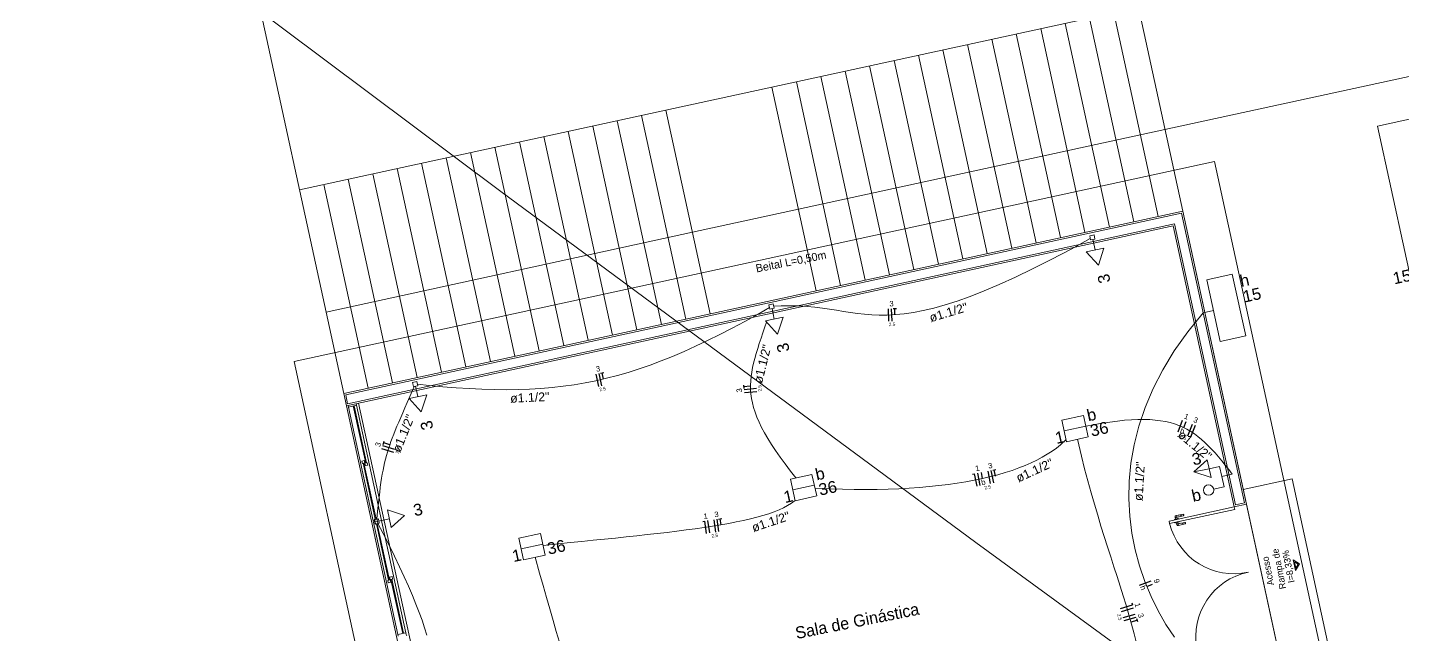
# Model space of a CAD drawing. Header units: millimetres. Extents: x -395 to 1008, y 9 to 692.
# Drawn here: x -55.4 to -38.91, y 53.42 to 60.7 of the extents above; entities that cross this region are included whole.
import ezdxf

# ---------------------------------------------------------------- set-up
doc = ezdxf.new("R2010")
doc.units = ezdxf.units.MM
doc.header["$LTSCALE"] = 0.1
doc.header["$MEASUREMENT"] = 0
for name, color, linetype, lineweight in [('.10 ultra fina', 240, 'Continuous', 5), ('.15', 150, 'Continuous', 15), ('.20', 130, 'Continuous', 5), ('.25', 70, 'Continuous', 5), ('.30', 50, 'Continuous', 5), ('.40 Interno parede', 27, 'Continuous', 5)]:
    doc.layers.add(name, color=color, linetype=linetype, lineweight=lineweight)
doc.styles.add('Arial', font='arial.ttf')
doc.styles.add('MicrosoftHimalaya', font='himalaya.ttf')

# ---------------------------------------------------------------- blocks, each defined once
blk = doc.blocks.new('eeetet')
at = {"layer": '.10 ultra fina', "color": 240, "lineweight": 5}
for p, q in [((637.872, 133.497), (641.378, 117.375)), ((661.996, 121.859), (651.442, 119.564)), ((661.613, 121.264), (653.991, 119.606)), ((651.123, 121.03), (646.727, 120.074)), ((651.361, 118.523), (650.83, 120.966)), ((651.655, 118.587), (651.123, 121.03)), ((650.482, 118.332), (649.951, 120.775)), ((650.775, 118.395), (650.244, 120.838)), ((651.068, 118.459), (650.537, 120.902)), ((649.603, 118.141), (649.072, 120.584)), ((649.896, 118.204), (649.365, 120.647)), ((650.189, 118.268), (649.658, 120.711)), ((649.017, 118.013), (648.486, 120.456)), ((649.31, 118.077), (648.779, 120.52)), ((648.137, 117.822), (647.606, 120.265)), ((648.43, 117.886), (647.899, 120.329)), ((648.724, 117.949), (648.192, 120.392)), ((647.551, 117.694), (647.02, 120.137)), ((647.844, 117.758), (647.313, 120.201)), ((646.727, 120.074), (645.456, 119.797)), ((647.258, 117.631), (646.727, 120.074)), ((645.456, 119.797), (641.059, 118.841)), ((645.988, 117.354), (645.456, 119.797)), ((645.108, 117.163), (644.577, 119.606)), ((645.401, 117.227), (644.87, 119.67)), ((645.694, 117.291), (645.163, 119.734)), ((653.991, 119.606), (657.911, 101.578)), ((644.522, 117.036), (643.991, 119.479)), ((644.815, 117.099), (644.284, 119.542)), ((651.442, 119.564), (647.045, 118.608)), ((643.642, 116.845), (643.111, 119.287)), ((643.935, 116.908), (643.404, 119.351)), ((644.229, 116.972), (643.697, 119.415)), ((640.995, 116.781), (652.037, 119.182)), ((642.763, 116.653), (642.232, 119.096)), ((643.056, 116.717), (642.525, 119.16)), ((643.349, 116.781), (642.818, 119.224)), ((652.037, 119.182), (655.957, 101.153)), ((642.177, 116.526), (641.645, 118.969)), ((642.47, 116.59), (641.939, 119.032)), ((641.883, 116.462), (641.352, 118.905)), ((647.045, 118.608), (645.775, 118.332)), ((651.655, 118.587), (641.59, 116.398)), ((651.655, 118.587), (641.59, 116.398)), ((651.639, 118.563), (641.614, 116.383)), ((641.637, 116.276), (651.555, 118.432)), ((651.555, 118.432), (652.288, 115.061)), ((652.396, 115.085), (651.639, 118.563)), ((655.362, 101.536), (651.655, 118.587)), ((652.419, 115.069), (651.655, 118.587)), ((645.775, 118.332), (641.378, 117.375)), ((641.622, 116.252), (651.54, 118.408)), ((651.54, 118.408), (652.273, 115.038)), ((641.59, 116.398), (641.378, 117.375)), ((644.916, 98.752), (640.995, 116.781)), ((641.59, 116.398), (645.298, 99.347)), ((641.59, 116.398), (641.622, 116.252)), ((641.614, 116.383), (641.637, 116.276)), ((641.622, 116.252), (642.224, 113.484)), ((641.646, 116.236), (641.642, 116.256)), ((641.646, 116.236), (641.744, 116.258)), ((641.646, 116.236), (642.239, 113.508)), ((641.854, 115.563), (641.705, 116.249)), ((641.864, 115.565), (641.714, 116.251)), ((641.744, 116.258), (641.739, 116.277)), ((642.337, 113.529), (641.744, 116.258)), ((642.371, 113.516), (641.769, 116.284)), ((641.807, 115.588), (641.837, 115.594)), ((641.814, 115.559), (641.807, 115.588)), ((641.843, 115.565), (641.814, 115.559)), ((641.824, 115.561), (641.969, 114.891)), ((641.833, 115.563), (641.979, 114.894)), ((641.837, 115.594), (641.843, 115.565)), ((641.873, 115.567), (641.844, 115.561)), ((641.844, 115.561), (641.85, 115.532)), ((641.85, 115.532), (641.88, 115.538)), ((641.88, 115.538), (641.873, 115.567)), ((652.967, 115.374), (652.381, 115.247)), ((652.967, 115.374), (653.392, 113.42)), ((651.491, 114.868), (652.273, 115.038)), ((652.279, 115.008), (651.497, 114.838)), ((652.273, 115.038), (652.419, 115.069)), ((652.273, 115.038), (652.279, 115.008)), ((652.288, 115.061), (652.396, 115.085)), ((652.419, 115.069), (652.767, 113.469)), ((641.989, 114.896), (641.959, 114.889)), ((641.959, 114.889), (641.966, 114.86)), ((641.966, 114.86), (641.995, 114.866)), ((641.966, 114.86), (641.995, 114.866)), ((641.972, 114.831), (641.966, 114.86)), ((642.001, 114.837), (641.972, 114.831)), ((642.129, 114.158), (641.982, 114.833)), ((641.995, 114.866), (641.989, 114.896)), ((642.138, 114.16), (641.992, 114.835)), ((641.995, 114.866), (642.001, 114.837)), ((651.497, 114.838), (651.491, 114.868)), ((651.604, 114.899), (651.555, 114.888)), ((651.556, 114.882), (651.555, 114.888)), ((651.562, 114.852), (651.564, 114.846)), ((651.613, 114.857), (651.564, 114.846)), ((651.585, 114.914), (651.565, 114.91)), ((651.565, 114.91), (651.569, 114.891)), ((651.582, 114.831), (651.578, 114.85)), ((651.659, 114.951), (651.581, 114.934)), ((651.61, 114.94), (651.581, 114.934)), ((651.581, 114.934), (651.585, 114.914)), ((651.602, 114.835), (651.582, 114.831)), ((651.663, 114.931), (651.585, 114.914)), ((651.614, 114.92), (651.585, 114.914)), ((651.585, 114.914), (651.589, 114.895)), ((651.602, 114.835), (651.598, 114.854)), ((651.68, 114.852), (651.602, 114.835)), ((651.631, 114.842), (651.602, 114.835)), ((651.606, 114.816), (651.602, 114.835)), ((651.605, 114.892), (651.604, 114.899)), ((651.684, 114.833), (651.606, 114.816)), ((651.636, 114.822), (651.606, 114.816)), ((651.611, 114.863), (651.613, 114.857)), ((651.629, 114.944), (651.634, 114.925)), ((651.634, 114.945), (651.639, 114.926)), ((651.655, 114.826), (651.651, 114.846)), ((651.66, 114.828), (651.656, 114.847)), ((651.659, 114.951), (651.663, 114.931)), ((651.684, 114.833), (651.68, 114.852)), ((653.006, 114.275), (652.978, 114.402)), ((652.978, 114.402), (653.056, 114.353)), ((652.994, 114.38), (653.041, 114.35)), ((653.011, 114.302), (652.994, 114.38)), ((653.056, 114.353), (653.006, 114.275)), ((653.041, 114.35), (653.011, 114.302)), ((642.148, 114.162), (642.119, 114.156)), ((642.119, 114.156), (642.125, 114.127)), ((642.141, 114.195), (642.17, 114.201)), ((642.147, 114.166), (642.141, 114.195)), ((642.177, 114.172), (642.147, 114.166)), ((642.154, 114.133), (642.148, 114.162)), ((642.157, 114.168), (642.298, 113.52)), ((642.167, 114.17), (642.308, 113.523)), ((642.17, 114.201), (642.177, 114.172)), ((642.125, 114.127), (642.154, 114.133)), ((642.239, 113.508), (642.337, 113.529)), ((642.239, 113.508), (642.244, 113.488)), ((642.337, 113.529), (642.341, 113.509)), ((642.346, 113.49), (642.341, 113.509)), ((642.973, 110.747), (642.371, 113.516))]:
    blk.add_line(p, q, dxfattribs=at)
for centre in [(651.573, 114.922), (651.594, 114.823)]:
    blk.add_circle(centre, 0.01, dxfattribs=at)
for centre, radius, start, end in [((652.269, 115.031), 0.795, 194.0497, 282.6747), ((651.661, 114.941), 0.00749, 282.2675, 102.2675), ((651.682, 114.843), 0.00749, 282.2675, 102.2675), ((652.606, 113.478), 0.795, 101.8603, 190.4854)]:
    blk.add_arc(centre, radius, start, end, dxfattribs=at)
at = {"layer": '.10 ultra fina', "color": 240, "lineweight": 5, "line_spacing_factor": 0.9, "style": 'MicrosoftHimalaya'}
for s, insert, char_height, width, attachment_point, rotation in [('Beital L=0,50m', (646.547, 117.832), 0.096, 1.10437, 7, 11.2657), ('Rampa de', (652.824, 114.549), 0.08, 0.60391, 9, 101.265), ('I=8,33%', (652.938, 114.526), 0.08, 0.52202, 9, 101.265), ('Acesso', (652.683, 114.449), 0.08, 0.43325, 9, 101.265), ('Sala de Ginástica', (647.024, 113.45), 0.144, 1.86016, 7, 11.2657)]:
    blk.add_mtext(s, dxfattribs=dict(at, insert=insert, char_height=char_height, width=width, attachment_point=attachment_point, rotation=rotation))

msp = doc.modelspace()

# ---------------------------------------------------------------- linework, layer by layer
at = {"layer": '.15', "color": 150, "lineweight": 15}
for p, q in [((-42.661, 58.204), (-42.609, 58.216)), ((-42.65, 58.153), (-42.661, 58.204)), ((-42.598, 58.164), (-42.65, 58.153)), ((-42.596, 58.033), (-42.624, 58.158)), ((-42.609, 58.216), (-42.598, 58.164)), ((-42.702, 58.01), (-42.491, 58.056)), ((-42.557, 57.85), (-42.702, 58.01)), ((-42.491, 58.056), (-42.557, 57.85)), ((-40.951, 57.742), (-41.255, 57.676)), ((-40.951, 57.742), (-40.79, 57.001)), ((-41.255, 57.676), (-41.094, 56.935)), ((-46.51, 57.376), (-46.458, 57.387)), ((-46.498, 57.324), (-46.51, 57.376)), ((-46.447, 57.335), (-46.498, 57.324)), ((-46.445, 57.204), (-46.472, 57.33)), ((-46.458, 57.387), (-46.447, 57.335)), ((-41.174, 57.305), (-41.3, 57.278)), ((-46.551, 57.181), (-46.339, 57.227)), ((-46.405, 57.021), (-46.551, 57.181)), ((-46.339, 57.227), (-46.405, 57.021)), ((-40.79, 57.001), (-41.094, 56.935)), ((-50.784, 56.444), (-50.732, 56.456)), ((-50.773, 56.393), (-50.784, 56.444)), ((-50.732, 56.456), (-50.721, 56.404)), ((-50.826, 56.25), (-50.614, 56.296)), ((-50.68, 56.09), (-50.826, 56.25)), ((-50.721, 56.404), (-50.773, 56.393)), ((-50.72, 56.273), (-50.747, 56.398)), ((-50.614, 56.296), (-50.68, 56.09)), ((-42.995, 55.992), (-42.736, 56.049)), ((-42.995, 55.992), (-42.938, 55.733)), ((-42.966, 55.863), (-42.707, 55.919)), ((-42.736, 56.049), (-42.679, 55.79)), ((-42.938, 55.733), (-42.679, 55.79)), ((-41.25, 55.515), (-41.41, 55.37)), ((-41.204, 55.304), (-41.25, 55.515)), ((-41.227, 55.409), (-41.102, 55.437)), ((-41.075, 55.314), (-41.102, 55.437)), ((-46.252, 55.284), (-45.993, 55.341)), ((-46.252, 55.284), (-46.195, 55.025)), ((-45.993, 55.341), (-45.936, 55.082)), ((-41.41, 55.37), (-41.227, 55.409)), ((-41.41, 55.37), (-41.204, 55.304)), ((-41.075, 55.314), (-40.95, 55.342)), ((-41.075, 55.314), (-41.049, 55.192)), ((-46.224, 55.155), (-45.965, 55.211)), ((-41.174, 55.165), (-41.049, 55.192)), ((-46.195, 55.025), (-45.936, 55.082)), ((-51.246, 54.796), (-51.194, 54.807)), ((-51.234, 54.744), (-51.246, 54.796)), ((-51.194, 54.807), (-51.183, 54.756)), ((-51.063, 54.809), (-51.188, 54.781)), ((-51.086, 54.914), (-50.88, 54.848)), ((-51.04, 54.703), (-51.086, 54.914)), ((-50.88, 54.848), (-51.04, 54.703)), ((-51.183, 54.756), (-51.234, 54.744)), ((-49.509, 54.576), (-49.25, 54.632)), ((-49.25, 54.632), (-49.193, 54.373)), ((-49.509, 54.576), (-49.452, 54.317)), ((-49.481, 54.447), (-49.222, 54.503)), ((-49.452, 54.317), (-49.193, 54.373))]:
    msp.add_line(p, q, dxfattribs=at)
msp.add_circle((-41.235, 55.152), 0.0625, dxfattribs=at)
at = {"layer": '.20', "color": 130, "lineweight": 20}
for points in [[(-90.162, 91.695), (-88.231, 89.862), (-86.119, 87.913), (-83.803, 85.832), (-81.257, 83.604), (-78.458, 81.216), (-75.381, 78.651), (-72.002, 75.895), (-68.297, 72.934), (-64.241, 69.752), (-59.81, 66.335), (-54.98, 62.668), (-49.726, 58.736), (-44.025, 54.524), (-37.852, 50.017), (-31.182, 45.201), (-23.992, 40.061)], [(-46.451, 57.357), (-46.361, 57.362), (-46.252, 57.363), (-46.148, 57.361), (-46.051, 57.355), (-45.957, 57.346), (-45.868, 57.335), (-45.781, 57.323), (-45.697, 57.309), (-45.613, 57.296), (-45.53, 57.283), (-45.447, 57.272), (-45.362, 57.262), (-45.275, 57.255), (-45.185, 57.252), (-45.091, 57.252), (-44.992, 57.257), (-44.887, 57.267), (-44.776, 57.283), (-44.658, 57.305), (-44.532, 57.335), (-44.396, 57.373), (-44.251, 57.42), (-44.095, 57.476), (-43.927, 57.542), (-43.747, 57.618), (-43.553, 57.706), (-43.346, 57.806), (-43.123, 57.918), (-42.884, 58.044), (-42.654, 58.171)], [(-46.502, 57.342), (-46.64, 57.263), (-46.797, 57.176), (-46.95, 57.094), (-47.099, 57.017), (-47.245, 56.945), (-47.388, 56.877), (-47.527, 56.814), (-47.665, 56.756), (-47.8, 56.701), (-47.933, 56.652), (-48.065, 56.606), (-48.196, 56.564), (-48.326, 56.527), (-48.456, 56.494), (-48.585, 56.464), (-48.715, 56.438), (-48.845, 56.416), (-48.977, 56.398), (-49.11, 56.383), (-49.244, 56.371), (-49.38, 56.363), (-49.519, 56.358), (-49.66, 56.356), (-49.804, 56.357), (-49.952, 56.362), (-50.103, 56.369), (-50.259, 56.379), (-50.419, 56.391), (-50.583, 56.406), (-50.725, 56.421)], [(-41.645, 53.388), (-41.746, 53.542), (-41.84, 53.706), (-41.924, 53.877), (-41.999, 54.056), (-42.062, 54.243), (-42.114, 54.435), (-42.154, 54.634), (-42.18, 54.838), (-42.191, 55.046), (-42.187, 55.26), (-42.166, 55.476), (-42.128, 55.696), (-42.072, 55.919), (-41.997, 56.143), (-41.901, 56.369), (-41.785, 56.596), (-41.646, 56.824), (-41.485, 57.051), (-41.3, 57.278)], [(-46.187, 55.298), (-46.251, 55.38), (-46.316, 55.466), (-46.375, 55.548), (-46.43, 55.626), (-46.479, 55.7), (-46.523, 55.772), (-46.563, 55.84), (-46.598, 55.905), (-46.628, 55.968), (-46.654, 56.028), (-46.676, 56.087), (-46.694, 56.143), (-46.708, 56.199), (-46.718, 56.253), (-46.725, 56.306), (-46.729, 56.359), (-46.73, 56.411), (-46.728, 56.463), (-46.723, 56.515), (-46.715, 56.568), (-46.705, 56.622), (-46.693, 56.676), (-46.678, 56.732), (-46.662, 56.79), (-46.644, 56.849), (-46.625, 56.91), (-46.604, 56.974), (-46.581, 57.04), (-46.558, 57.109), (-46.539, 57.168)], [(-51.212, 54.804), (-51.207, 54.856), (-51.2, 54.93), (-51.192, 55.001), (-51.185, 55.066), (-51.178, 55.128), (-51.171, 55.186), (-51.163, 55.242), (-51.155, 55.294), (-51.147, 55.343), (-51.138, 55.391), (-51.129, 55.436), (-51.119, 55.48), (-51.109, 55.523), (-51.097, 55.566), (-51.085, 55.607), (-51.072, 55.649), (-51.058, 55.691), (-51.043, 55.734), (-51.027, 55.777), (-51.01, 55.822), (-50.991, 55.869), (-50.971, 55.918), (-50.949, 55.969), (-50.926, 56.023), (-50.902, 56.08), (-50.876, 56.14), (-50.848, 56.205), (-50.818, 56.273), (-50.786, 56.346), (-50.766, 56.394)], [(-42.707, 55.918), (-42.615, 55.936), (-42.514, 55.954), (-42.418, 55.969), (-42.328, 55.98), (-42.242, 55.99), (-42.16, 55.996), (-42.083, 55.999), (-42.01, 56), (-41.941, 55.998), (-41.875, 55.993), (-41.812, 55.985), (-41.753, 55.975), (-41.696, 55.962), (-41.643, 55.946), (-41.591, 55.927), (-41.542, 55.906), (-41.494, 55.882), (-41.449, 55.856), (-41.405, 55.827), (-41.362, 55.796), (-41.32, 55.761), (-41.278, 55.725), (-41.238, 55.685), (-41.198, 55.644), (-41.157, 55.6), (-41.117, 55.553), (-41.076, 55.504), (-41.035, 55.452), (-40.993, 55.398), (-40.95, 55.342)], [(-45.957, 55.175), (-45.771, 55.167), (-45.626, 55.162), (-45.485, 55.16), (-45.346, 55.159), (-45.211, 55.16), (-45.079, 55.163), (-44.951, 55.168), (-44.825, 55.175), (-44.704, 55.184), (-44.585, 55.194), (-44.47, 55.206), (-44.359, 55.22), (-44.25, 55.235), (-44.146, 55.252), (-44.045, 55.271), (-43.947, 55.292), (-43.853, 55.314), (-43.763, 55.337), (-43.676, 55.363), (-43.593, 55.389), (-43.513, 55.418), (-43.437, 55.448), (-43.365, 55.479), (-43.296, 55.512), (-43.232, 55.546), (-43.171, 55.582), (-43.113, 55.619), (-43.06, 55.657), (-43.011, 55.697), (-42.944, 55.76)], [(-42.808, 55.762), (-42.76, 55.56), (-42.722, 55.408), (-42.684, 55.262), (-42.644, 55.12), (-42.605, 54.983), (-42.565, 54.85), (-42.526, 54.72), (-42.486, 54.594), (-42.447, 54.47), (-42.408, 54.35), (-42.37, 54.231), (-42.332, 54.114), (-42.295, 53.998), (-42.259, 53.884), (-42.224, 53.77), (-42.191, 53.657), (-42.159, 53.544), (-42.128, 53.43), (-42.099, 53.315)], [(-49.219, 54.489), (-49.035, 54.508), (-48.894, 54.522), (-48.755, 54.536), (-48.618, 54.55), (-48.483, 54.564), (-48.351, 54.577), (-48.221, 54.591), (-48.094, 54.604), (-47.969, 54.618), (-47.848, 54.631), (-47.729, 54.645), (-47.613, 54.659), (-47.501, 54.674), (-47.392, 54.688), (-47.286, 54.703), (-47.184, 54.719), (-47.086, 54.735), (-46.991, 54.752), (-46.901, 54.77), (-46.814, 54.788), (-46.732, 54.807), (-46.654, 54.827), (-46.581, 54.848), (-46.512, 54.869), (-46.447, 54.892), (-46.388, 54.916), (-46.334, 54.941), (-46.285, 54.967), (-46.24, 54.995), (-46.196, 55.029)], [(-51.201, 54.751), (-51.138, 54.63), (-51.066, 54.49), (-51, 54.358), (-50.939, 54.232), (-50.883, 54.112), (-50.832, 53.998), (-50.785, 53.889), (-50.743, 53.785), (-50.704, 53.686), (-50.67, 53.591), (-50.64, 53.5), (-50.614, 53.412)], [(-49.023, 53.328), (-49.06, 53.458), (-49.098, 53.59), (-49.137, 53.726), (-49.178, 53.865), (-49.219, 54.008), (-49.261, 54.155), (-49.315, 54.347)]]:
    msp.add_lwpolyline(points, dxfattribs=at)
at = {"layer": '.25', "color": 70, "lineweight": 25}
for p, q in [((-45.07, 57.177), (-45.074, 57.327)), ((-45.032, 57.178), (-45.037, 57.328)), ((-45.019, 57.329), (-44.979, 57.33)), ((-44.997, 57.254), (-44.999, 57.329)), ((-48.551, 56.395), (-48.583, 56.541)), ((-48.514, 56.403), (-48.546, 56.549)), ((-48.529, 56.553), (-48.49, 56.561)), ((-48.494, 56.484), (-48.509, 56.557)), ((-46.808, 56.372), (-46.812, 56.411)), ((-46.735, 56.399), (-46.81, 56.391)), ((-46.657, 56.37), (-46.806, 56.354)), ((-46.653, 56.332), (-46.802, 56.317)), ((-41.601, 55.851), (-41.546, 55.99)), ((-41.532, 55.904), (-41.504, 55.974)), ((-41.483, 55.804), (-41.428, 55.944)), ((-41.448, 55.79), (-41.393, 55.93)), ((-51.008, 55.604), (-51.152, 55.647)), ((-50.997, 55.64), (-51.141, 55.683)), ((-51.136, 55.7), (-51.124, 55.738)), ((-51.058, 55.697), (-51.13, 55.719)), ((-44.065, 55.344), (-44.041, 55.348)), ((-44.012, 55.201), (-44.041, 55.348)), ((-43.975, 55.209), (-44.004, 55.356)), ((-43.946, 55.291), (-43.96, 55.364)), ((-43.85, 55.233), (-43.879, 55.38)), ((-43.813, 55.24), (-43.842, 55.388)), ((-43.825, 55.391), (-43.786, 55.399)), ((-43.791, 55.321), (-43.806, 55.395)), ((-47.303, 54.777), (-47.279, 54.78)), ((-47.257, 54.632), (-47.279, 54.78)), ((-47.219, 54.638), (-47.242, 54.786)), ((-47.145, 54.649), (-47.167, 54.797)), ((-47.108, 54.654), (-47.13, 54.802)), ((-47.113, 54.805), (-47.073, 54.811)), ((-47.082, 54.734), (-47.093, 54.808)), ((-42.062, 54.012), (-41.922, 54.065)), ((-41.976, 53.997), (-41.906, 54.023)), ((-42.291, 53.731), (-42.147, 53.774)), ((-42.154, 53.798), (-42.147, 53.774)), ((-42.28, 53.695), (-42.136, 53.738)), ((-42.258, 53.623), (-42.115, 53.666)), ((-42.248, 53.587), (-42.104, 53.63)), ((-42.099, 53.614), (-42.087, 53.575)), ((-42.165, 53.573), (-42.093, 53.594))]:
    msp.add_line(p, q, dxfattribs=at)

# ---------------------------------------------------------------- block references
at = {"layer": '.30'}
msp.add_blockref('eeetet', (-693.2, -60.087), dxfattribs=at)

# ---------------------------------------------------------------- texts
at = {"layer": '.40 Interno parede', "color": 27, "line_spacing_factor": 0.9, "style": 'Arial'}
for s, insert, char_height, width, attachment_point, rotation in [('3', (-42.42, 57.704), 0.141, 0.2169, 8, 102.2677), ('h', (-40.842, 57.588), 0.141, 0.2169, 7, 12.2675), ('15', (-38.793, 57.664), 0.1412, 0.4338, 9, 12.2675), ('15', (-40.806, 57.399), 0.1412, 0.4338, 7, 12.2675), ('3', (-45.037, 57.355), 0.0653, 0.10011, 8, 1.5712), ('ø1.1/2"', (-44.339, 57.231), 0.1059, 0.92508, 8, 16.7652), ('2.5', (-45.031, 57.119), 0.0406, 0.15292, 8, 1.5712), ('3', (-46.269, 56.876), 0.141, 0.2169, 8, 102.2677), ('ø1.1/2"', (-46.533, 56.652), 0.1059, 0.92508, 8, 76.1294), ('3', (-48.552, 56.575), 0.0653, 0.10011, 8, 12.2675), ('2.5', (-46.597, 56.376), 0.0406, 0.15292, 8, 95.9079), ('ø1.1/2"', (-49.375, 56.208), 0.1059, 0.92508, 8, 2.7515), ('2.5', (-48.501, 56.344), 0.0406, 0.15292, 8, 12.2675), ('3', (-46.832, 56.352), 0.0653, 0.10011, 8, 95.9079), ('b', (-42.678, 55.974), 0.141, 0.2169, 7, 12.2675), ('ø1.1/2"', (-50.842, 55.812), 0.1059, 0.92508, 8, 67.9476), ('3', (-50.543, 55.944), 0.141, 0.2169, 8, 102.2677), ('36', (-42.638, 55.791), 0.1412, 0.4338, 7, 12.2675), ('1', (-41.512, 56.005), 0.0653, 0.10011, 8, 338.5842), ('3', (-41.401, 55.961), 0.0653, 0.10011, 8, 338.5842), ('1', (-43.059, 55.705), 0.141, 0.2169, 7, 12.2675), ('ø1.1/2"', (-41.435, 55.647), 0.1059, 0.92508, 8, 320.4157), ('2.5', (-41.546, 55.765), 0.0406, 0.15292, 8, 338.5842), ('b', (-41.561, 55.831), 0.0653, 0.10011, 8, 338.5842), ('3', (-51.166, 55.69), 0.0653, 0.10011, 8, 73.2818), ('2.5', (-50.939, 55.622), 0.0406, 0.15292, 8, 73.2818), ('3', (-41.364, 55.457), 0.141, 0.2169, 8, 12.2675), ('1', (-44.002, 55.383), 0.0653, 0.10011, 8, 11.174), ('3', (-43.848, 55.413), 0.0653, 0.10011, 8, 11.174), ('ø1.1/2"', (-43.299, 55.339), 0.1059, 0.92508, 8, 24.6778), ('ø1.1/2"', (-42.01, 55.254), 0.1059, 0.92508, 8, 86.6432), ('b', (-45.935, 55.266), 0.141, 0.2169, 7, 12.2675), ('36', (-45.895, 55.083), 0.1412, 0.4338, 7, 12.2675), ('b', (-43.931, 55.214), 0.0653, 0.10011, 8, 11.174), ('1', (-46.316, 54.996), 0.141, 0.2169, 7, 12.2675), ('2.5', (-43.882, 55.166), 0.0406, 0.15292, 8, 11.174), ('b', (-41.367, 55.02), 0.141, 0.2169, 8, 12.2675), ('3', (-50.704, 54.847), 0.141, 0.2169, 8, 12.2675), ('1', (-47.264, 54.809), 0.0653, 0.10011, 8, 8.4696), ('3', (-47.134, 54.828), 0.0653, 0.10011, 8, 8.4696), ('ø1.1/2"', (-46.469, 54.72), 0.1059, 0.92508, 8, 18.5471), ('2.5', (-47.155, 54.586), 0.0406, 0.15292, 8, 8.4696), ('1', (-49.573, 54.288), 0.141, 0.2169, 7, 12.2675), ('36', (-49.152, 54.375), 0.1412, 0.4338, 7, 12.2675), ('h', (-42.049, 53.969), 0.0653, 0.10011, 8, 290.7078), ('9', (-41.888, 54.05), 0.0653, 0.10011, 8, 290.7078), ('1', (-42.117, 53.764), 0.0653, 0.10011, 8, 286.7086), ('2.5', (-42.322, 53.624), 0.0406, 0.15292, 8, 286.7086), ('3', (-42.079, 53.638), 0.0653, 0.10011, 8, 286.7086)]:
    msp.add_mtext(s, dxfattribs=dict(at, insert=insert, char_height=char_height, width=width, attachment_point=attachment_point, rotation=rotation))

doc.saveas('drawing.dxf')
